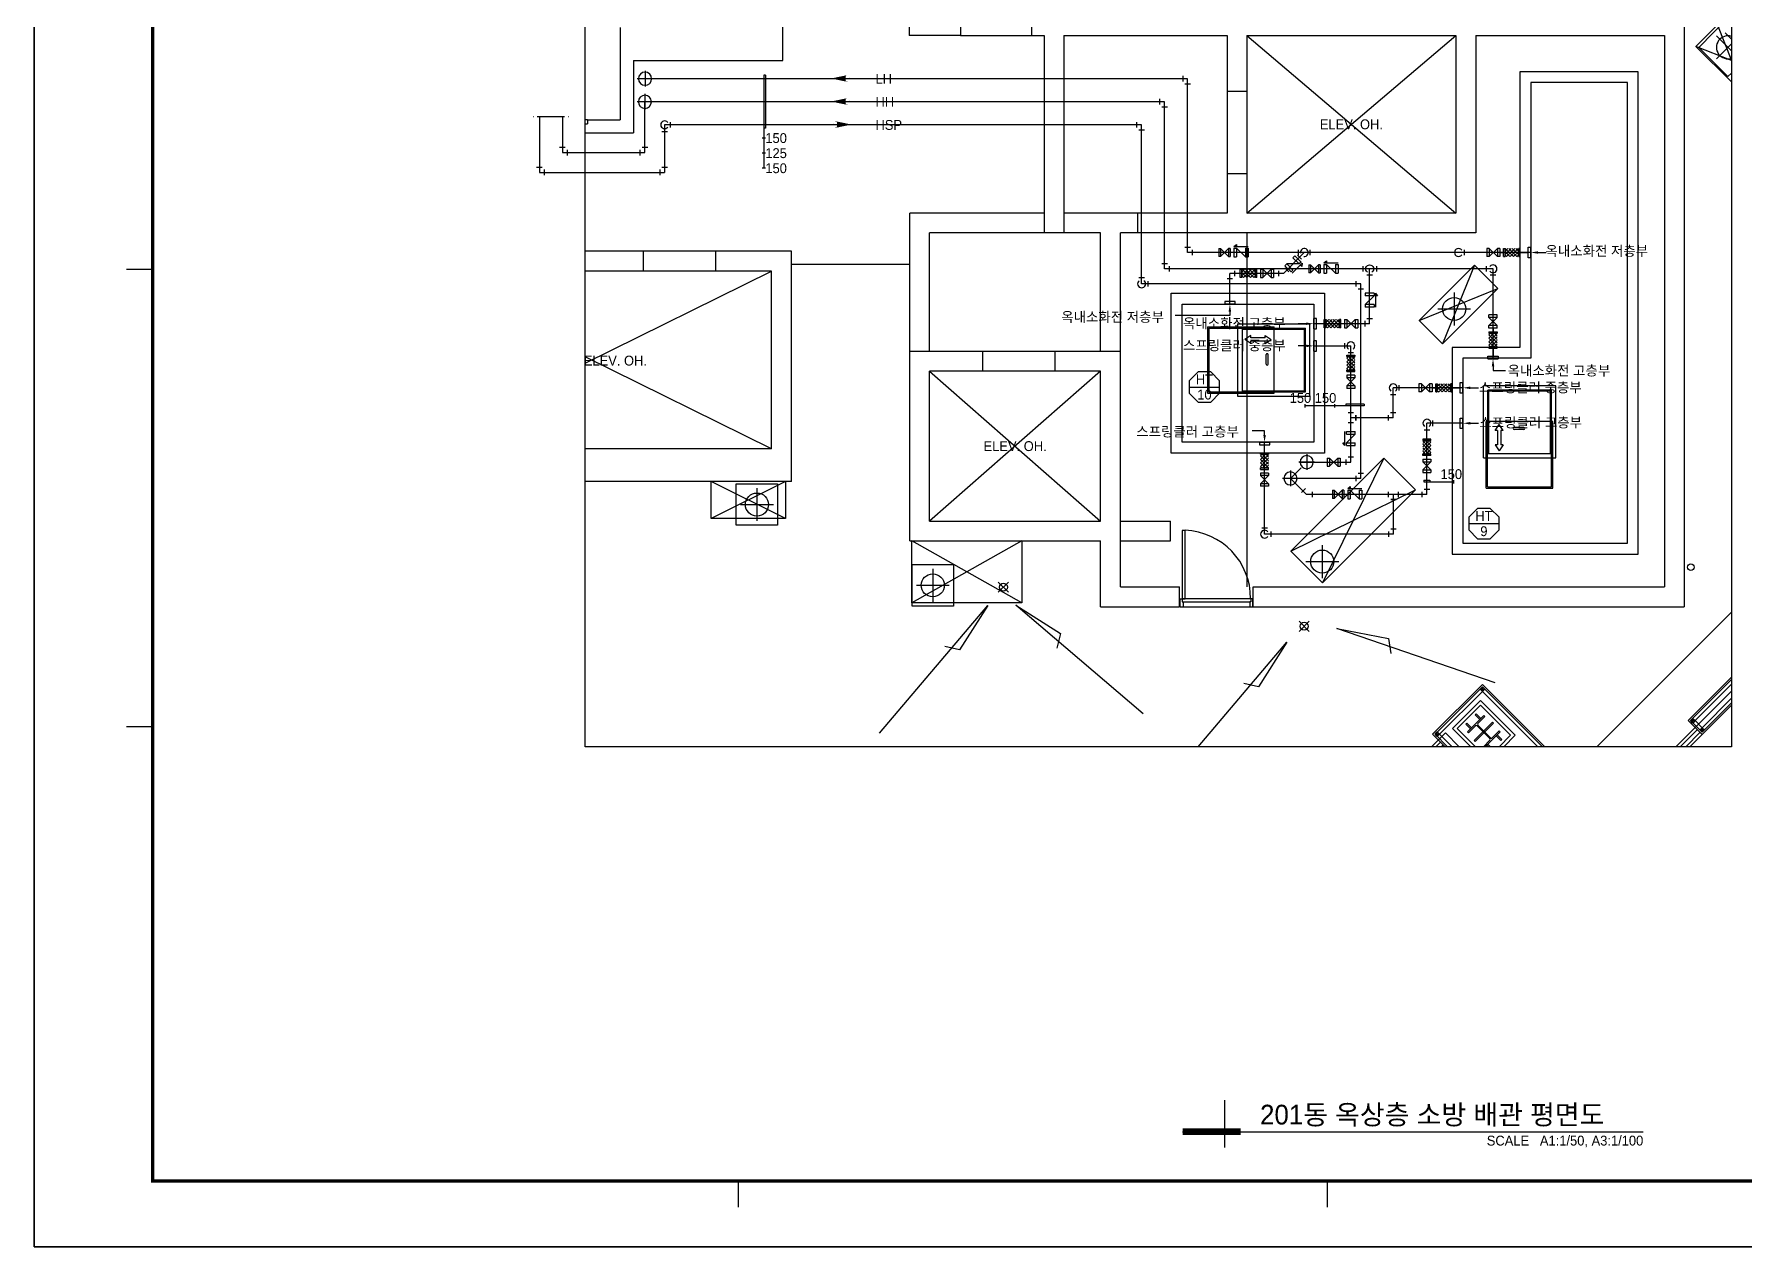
# Model space of a CAD drawing. Header units: millimetres. Extents: x 1050967 to 1092967, y 394713 to 424413.
# Drawn here: x 1050967 to 1076963, y 394713 to 413140 of the extents above; entities that cross this region are included whole.
import ezdxf
from ezdxf.enums import TextEntityAlignment as Align

# ---------------------------------------------------------------- set-up
doc = ezdxf.new("R2010")
doc.units = ezdxf.units.MM
doc.header["$LTSCALE"] = 100
doc.linetypes.add('CONTINOUS', pattern=[0])
doc.linetypes.add('DGN Style 4', pattern=[4.8, 2.4, -1.2, 0, -1.2])
for name, color, linetype in [('-소화(H-고)', 115, 'CONTINOUS'), ('-소화(H-저)', 4, 'Continuous'), ('-소화(SP-고)', 11, 'Continuous'), ('-소화(SP-저)', 30, 'Continuous'), ('L2', 2, 'Continuous'), ('L3', 3, 'Continuous'), ('l4', 4, 'Continuous'), ('L6', 6, 'Continuous'), ('L8', 11, 'Continuous'), ('LH(연결송수관)', 3, 'Continuous'), ('SHEET', 7, 'Continuous'), ('TEX', 3, 'Continuous'), ('물탱크', 252, 'Continuous')]:
    doc.layers.add(name, color=color, linetype=linetype)
doc.layers.add('L(c)', color=1, linetype='DGN Style 4', lineweight=5)
doc.layers.add('작업', color=105, linetype='Continuous', plot=False)
doc.styles.add('돋움', font='Dotum.ttf')
doc.styles.add('돋음', font='Dotum.ttf')

# ---------------------------------------------------------------- blocks, each defined once
blk = doc.blocks.new('XR-SHEET')
at = {"layer": 'SHEET', "color": 8}
blk.add_lwpolyline([(968805, -371140), (1010805, -371140), (1010805, -400840), (968805, -400840)], close=True, dxfattribs=at)
at = {"layer": 'SHEET', "const_width": 50}
blk.add_lwpolyline([(970605, -372140), (1009805, -372140), (1009805, -399840), (970605, -399840)], close=True, dxfattribs=at)
at = {"layer": 'SHEET', "color": 8}
for points in [[(970605, -385990), (970205, -385990)], [(970605, -392940), (970205, -392940)], [(979505, -399840), (979505, -400240)], [(988455, -399840), (988455, -400240)]]:
    blk.add_lwpolyline(points, dxfattribs=at)
blk = doc.blocks.new('A13')
for p, q in [((1.2, 0), (-1.2, 0)), ((0, 1.2), (0, -1.2))]:
    blk.add_line(p, q)
at = {"layer": 'L2'}
blk.add_circle((0, 0), 1, dxfattribs=at)
blk = doc.blocks.new('A$C75A12DF2')
for p, q in [((0, 67), (480, 67)), ((0, 67), (90, 0)), ((90, 0), (90, 67))]:
    blk.add_line(p, q)
at = {"layer": 'L6'}
for p, q in [((0, 422), (90, 422)), ((0, 122), (0, 422)), ((0, 122), (90, 122)), ((90, 122), (390, 422)), ((90, 122), (90, 422)), ((390, 422), (480, 422)), ((390, 122), (390, 422)), ((390, 122), (480, 122)), ((480, 122), (480, 422))]:
    blk.add_line(p, q, dxfattribs=at)
blk = doc.blocks.new('A$C3A5B1620')
at = {"layer": 'L6'}
for p, q in [((152, 132), (152, 0)), ((186, 132), (152, 132)), ((152, 0), (186, 0)), ((186, 132), (186, 0))]:
    blk.add_line(p, q, dxfattribs=at)
blk = doc.blocks.new('A$C09E42355')
at = {"layer": 'L2'}
for p, q in [((-75, -35), (-75, 35)), ((35, 85), (-35, 85)), ((35, -85), (-35, -85))]:
    blk.add_line(p, q, dxfattribs=at)
blk.add_arc((0, 0), 50, 215.6853, 144.3147, dxfattribs=at)
blk = doc.blocks.new('A$C60DE656E')
at = {"layer": 'L2'}
for p, q in [((-63, -35), (-63, 35)), ((35, -63), (-35, -63))]:
    blk.add_line(p, q, dxfattribs=at)
blk = doc.blocks.new('A$C7822437B')
h = blk.add_hatch(color=256)
edge = h.paths.add_edge_path()
edge.add_arc((32, -12), 93.8, 436.7595, 443.3351, ccw=False)
edge.add_line((54, 79), (237, 41))
edge.add_line((237, 41), (54, 3))
edge.add_arc((32, 95), 93.8, 276.6649, 283.2405, ccw=False)
edge.add_arc((-109, 44), 158, 344.1932, 358.8116)
edge.add_arc((-109, 38), 158, 361.1884, 375.8068)
at = {"const_width": 2.6}
for points in [[(1, 53), (1, 41), (1, 29)], [(25, 65), (25, 41), (25, 18)]]:
    blk.add_lwpolyline(points, dxfattribs=at)
at = {"const_width": 1.56}
for points in [[(20, 82), (32, 82, -0.057837), (54, 79), (237, 41), (54, 3, -0.057837), (32, 1), (20, 1)], [(43, 81, -0.063872), (49, 41, -0.063872), (43, 1)]]:
    blk.add_lwpolyline(points, format="xyb", dxfattribs=at)

msp = doc.modelspace()

# ---------------------------------------------------------------- linework, layer by layer
at = {"layer": '-소화(H-고)', "color": 20}
for p, q in [((1068146, 412114, 54985), (1060248, 412114, 54985)), ((1060248, 411341, 54985), (1060248, 412114, 54985)), ((1068146, 409575, 54985), (1068146, 412114, 54985)), ((1058994, 411886, 54985), (1058994, 411341, 54985)), ((1058994, 411341, 54985), (1060248, 411341, 54985)), ((1073137, 409575, 54985), (1068146, 409575, 54985)), ((1071262, 408741, 54985), (1071262, 409575, 54985)), ((1073137, 408206, 54985), (1073137, 409575, 54985)), ((1071262, 408741, 54985), (1070412, 408741, 54985))]:
    msp.add_line(p, q, dxfattribs=at)
at = {"layer": '-소화(H-고)', "color": 58}
msp.add_line((1073137, 408316, 54985), (1073137, 409560, 54985), dxfattribs=at)
at = {"layer": '-소화(H-저)', "color": 2}
for p, q in [((1068496, 412464, 54985), (1060250, 412464, 54985)), ((1068496, 409823, 54985), (1068496, 412464, 54985)), ((1073709, 409823, 54985), (1068496, 409823, 54985)), ((1069951, 409505, 54985), (1070269, 409823, 54985)), ((1069138, 409039, 54985), (1069138, 409505, 54985)), ((1069951, 409505, 54985), (1069138, 409505, 54985))]:
    msp.add_line(p, q, dxfattribs=at)
at = {"layer": '-소화(SP-고)', "color": 5}
for p, q in [((1058644, 411886, 54985), (1058644, 411041, 54985)), ((1067796, 411764, 54985), (1060548, 411764, 54985)), ((1060548, 411764, 54985), (1060548, 411041, 54985)), ((1067796, 409346, 54985), (1067796, 411764, 54985)), ((1058644, 411041, 54985), (1060548, 411041, 54985)), ((1071128, 409346, 54985), (1067796, 409346, 54985)), ((1071128, 406389, 54985), (1071128, 409346, 54985)), ((1072679, 407228, 54985), (1072132, 407228, 54985)), ((1072132, 406146, 54985), (1072132, 407228, 54985)), ((1069665, 405543, 54985), (1069665, 406939, 54985)), ((1071128, 406389, 54985), (1070059, 406389, 54985)), ((1070302, 406146, 54985), (1070059, 406389, 54985)), ((1072132, 406146, 54985), (1070302, 406146, 54985)), ((1071625, 405543, 54985), (1071625, 406146, 54985)), ((1071625, 405543, 54985), (1069665, 405543, 54985))]:
    msp.add_line(p, q, dxfattribs=at)
at = {"layer": '-소화(SP-저)', "color": 3}
for p, q in [((1070412, 408404, 54985), (1070976, 408404, 54985)), ((1070976, 406638, 54985), (1070976, 408404, 54985)), ((1072679, 407767, 54985), (1071620, 407767, 54985)), ((1071620, 407310, 54985), (1071620, 407767, 54985)), ((1071620, 407310, 54985), (1070976, 407310, 54985)), ((1070194, 406638, 54985), (1070976, 406638, 54985))]:
    msp.add_line(p, q, dxfattribs=at)
at = {"layer": '-소화(SP-저)', "color": 58}
msp.add_line((1070220, 406551, 54985), (1070059, 406389, 54985), dxfattribs=at)
for p, q in [((1062079, 412516, 54985), (1062054, 412516, 54985)), ((1062054, 412516, 54985), (1062054, 411105, 54985)), ((1062079, 412516, 54985), (1062079, 411712, 54985)), ((1062079, 411562, 54985), (1062029, 411562, 54985)), ((1062079, 411712, 54985), (1062054, 411712, 54985)), ((1062079, 411334, 54985), (1062029, 411334, 54985)), ((1062079, 411105, 54985), (1062029, 411105, 54985)), ((1073821, 409823, 54985), (1073944, 409823, 54985)), ((1069138, 408926, 54985), (1069138, 408865, 54985)), ((1069138, 408865, 54985), (1068305, 408865, 54985)), ((1070299, 408741, 54985), (1070176, 408741, 54985)), ((1070299, 408404, 54985), (1070176, 408404, 54985)), ((1073137, 408094, 54985), (1073137, 408032, 54985)), ((1073137, 408032, 54985), (1073324, 408032, 54985)), ((1068520, 407779, 54985), (1068982, 407779, 54985)), ((1072791, 407767, 54985), (1072914, 407767, 54985)), ((1070279, 407520, 54985), (1070279, 407470, 54985)), ((1071181, 407495, 54985), (1070279, 407495, 54985)), ((1070728, 407520, 54985), (1070728, 407470, 54985)), ((1070901, 407520, 54985), (1070901, 407495, 54985)), ((1071181, 407520, 54985), (1070901, 407520, 54985)), ((1071181, 407520, 54985), (1071181, 407495, 54985)), ((1069665, 407113, 54985), (1069477, 407113, 54985)), ((1069665, 407051, 54985), (1069665, 407113, 54985)), ((1072791, 407228, 54985), (1072914, 407228, 54985)), ((1072084, 406362, 54985), (1072084, 406337, 54985)), ((1072084, 406362, 54985), (1072176, 406362, 54985)), ((1072084, 406337, 54985), (1072537, 406337, 54985)), ((1072176, 406362, 54985), (1072176, 406337, 54985)), ((1072537, 406362, 54985), (1072537, 406312, 54985)), ((1072767, 405704, 54985), (1073229, 405704, 54985))]:
    msp.add_line(p, q)
at = {"color": 1, "const_width": 20, "elevation": 54985}
for points in [[(1058557, 411885), (1058547, 411885)], [(1058610, 411886), (1059028, 411886)], [(1059080, 411885), (1059090, 411885)]]:
    msp.add_lwpolyline(points, dxfattribs=at)
at = {"elevation": 54985}
for points in [[(1068655, 408010), (1068520, 407875), (1068520, 407684), (1068655, 407548), (1068847, 407548), (1068982, 407684), (1068982, 407875), (1068847, 408010)], [(1072902, 405935), (1072767, 405800), (1072767, 405608), (1072902, 405473), (1073093, 405473), (1073229, 405608), (1073229, 405800), (1073093, 405935)]]:
    msp.add_lwpolyline(points, close=True, dxfattribs=at)
for points in [[(1073821, 409805, 54985), (1073821, 409842, 54985), (1073709, 409823, 54985)], [(1069156, 408926, 54985), (1069119, 408926, 54985), (1069138, 409039, 54985)], [(1070299, 408722, 54985), (1070299, 408760, 54985), (1070411, 408741, 54985)], [(1070299, 408385, 54985), (1070299, 408423, 54985), (1070411, 408404, 54985)], [(1073118, 408094, 54985), (1073156, 408094, 54985), (1073137, 408206, 54985)], [(1072791, 407748, 54985), (1072791, 407786, 54985), (1072679, 407767, 54985)], [(1072791, 407209, 54985), (1072791, 407247, 54985), (1072679, 407228, 54985)], [(1069684, 407051, 54985), (1069646, 407051, 54985), (1069665, 406939, 54985)]]:
    msp.add_solid(points)
at = {"layer": 'L(c)'}
for p, q in [((1072132, 406956, 54985), (1072132, 406918, 54985)), ((1069665, 406749, 54985), (1069665, 406711, 54985))]:
    msp.add_line(p, q, dxfattribs=at)
at = {"layer": 'L2'}
for p, q in [((1060638, 411722, 54985), (1060638, 411806, 54985)), ((1060506, 411662, 54985), (1060590, 411662, 54985)), ((1069200, 409823, 54985), (1069144, 409823, 54985)), ((1070167, 409781, 54985), (1070227, 409722, 54985)), ((1070179, 409781, 54985), (1070179, 409865, 54985)), ((1070359, 409781, 54985), (1070359, 409865, 54985)), ((1072702, 409781, 54985), (1072702, 409865, 54985)), ((1073241, 409823, 54985), (1073298, 409823, 54985)), ((1069603, 409505, 54985), (1069546, 409505, 54985)), ((1069876, 409547, 54924), (1069876, 409463, 54924)), ((1070034, 409529, 54924), (1069974, 409588, 54924)), ((1070568, 409575, 54985), (1070511, 409575, 54985)), ((1073035, 409617, 54985), (1073035, 409533, 54985)), ((1073095, 409485, 54985), (1073179, 409485, 54985)), ((1067838, 409436, 54985), (1067754, 409436, 54985)), ((1067898, 409304, 54985), (1067898, 409388, 54985)), ((1070880, 408741, 54985), (1070823, 408741, 54985)), ((1073137, 408674, 54985), (1073137, 408617, 54985)), ((1070886, 408362, 54985), (1070886, 408446, 54985)), ((1070934, 408302, 54985), (1071018, 408302, 54985)), ((1070976, 407957, 54985), (1070976, 408014, 54985)), ((1071578, 407665, 54985), (1071662, 407665, 54985)), ((1071710, 407725, 54985), (1071710, 407809, 54985)), ((1072211, 407767, 54985), (1072268, 407767, 54985)), ((1072090, 407126, 54985), (1072174, 407126, 54985)), ((1072222, 407186, 54985), (1072222, 407270, 54985)), ((1072132, 406682, 54985), (1072132, 406739, 54985)), ((1069665, 406471, 54985), (1069665, 406528, 54985)), ((1070227, 406177, 54924), (1070286, 406237, 54924)), ((1070388, 406188, 54924), (1070388, 406104, 54924)), ((1070928, 406146, 54985), (1070871, 406146, 54985)), ((1069707, 405633, 54985), (1069623, 405633, 54985)), ((1069767, 405501, 54985), (1069767, 405585, 54985)), ((1069054, 396942, 54985), (1069054, 396222, 54985)), ((1068419, 396462, 54985), (1075419, 396462, 54985))]:
    msp.add_line(p, q, dxfattribs=at)
at = {"layer": 'L2', "const_width": 100, "elevation": 54985}
msp.add_lwpolyline([(1069304, 396462), (1068419, 396462)], dxfattribs=at)
at = {"layer": 'L2'}
for centre, start, end in [((1060548, 411764, 54985), 35.6853, 324.3147), ((1070269, 409823, 54985), 260.6853, 189.3147), ((1072612, 409823, 54985), 35.6853, 324.3147), ((1073137, 409575, 54985), 215.6853, 144.3147), ((1067796, 409346, 54985), 125.6853, 54.3147), ((1070976, 408404, 54985), 305.6853, 234.3147), ((1071620, 407767, 54985), 305.6853, 234.3147), ((1072132, 407228, 54985), 305.6853, 234.3147), ((1069665, 405543, 54985), 35.6853, 324.3147)]:
    msp.add_arc(centre, 60, start, end, dxfattribs=at)
at = {"layer": 'l4'}
for p, q in [((1076044, 419171, 109971), (1076044, 404441, 109971)), ((1062344, 412741, 109971), (1062344, 414221, 109971)), ((1064264, 414221, 109971), (1064264, 413121, 109971)), ((1076761, 413494, 54985), (1076221, 412955, 54985)), ((1076262, 412941, 54985), (1076707, 413387, 54985)), ((1059874, 413241, 109971), (1059874, 411841, 109971)), ((1065044, 413121, 109971), (1064264, 413121, 109971)), ((1065044, 413261, 109971), (1065044, 413121, 109971)), ((1065044, 413121, 109971), (1066124, 413121, 109971)), ((1066124, 413261, 109971), (1066124, 413121, 109971)), ((1066124, 413121, 109971), (1066314, 413121, 109971)), ((1066314, 413121, 109971), (1066314, 410421, 109971)), ((1066614, 413121, 109971), (1069094, 413121, 109971)), ((1066614, 413121, 109971), (1066614, 410421, 109971)), ((1069094, 413121, 109971), (1069094, 410421, 109971)), ((1069394, 410421, 54985), (1072574, 413121, 54985)), ((1069394, 413121, 54985), (1072574, 410421, 54985)), ((1069394, 413121, 109971), (1072574, 413121, 109971)), ((1069394, 413121, 109971), (1069394, 410421, 109971)), ((1072574, 413121, 109971), (1072574, 410421, 109971)), ((1072874, 413121, 109971), (1075744, 413121, 109971)), ((1072874, 413121, 109971), (1072874, 410121, 109971)), ((1075744, 413121, 109971), (1075744, 404741, 109971)), ((1076531, 413118, 54985), (1076761, 412888, 54985)), ((1076547, 413280, 54985), (1076761, 412743, 54985)), ((1076761, 413066, 54985), (1076667, 413160, 54985)), ((1076761, 412739, 54985), (1076221, 412955, 54985)), ((1076221, 412955, 54985), (1076761, 412415, 54985)), ((1076707, 412496, 54985), (1076262, 412941, 54985)), ((1076531, 412764, 54985), (1076761, 412995, 54985)), ((1060074, 412741, 109971), (1062344, 412741, 109971)), ((1060074, 412741, 109971), (1060074, 411641, 109971)), ((1076761, 412549, 54985), (1076707, 412496, 54985)), ((1069394, 412271, 109971), (1069094, 412271, 109971)), ((1059374, 411841, 109971), (1059340, 411841, 109971)), ((1059340, 411781, 109971), (1059374, 411781, 109971)), ((1059374, 411841, 109971), (1059874, 411841, 109971)), ((1059374, 411841, 109971), (1059374, 411781, 109971)), ((1059340, 411641, 109971), (1060074, 411641, 109971)), ((1069394, 411021, 109971), (1069094, 411021, 109971)), ((1064274, 405441, 109971), (1064274, 410421, 109971)), ((1066314, 410421, 109971), (1064274, 410421, 109971)), ((1066314, 410421, 109971), (1066314, 410121, 109971)), ((1069094, 410421, 109971), (1066614, 410421, 109971)), ((1066614, 410421, 109971), (1066614, 410121, 109971)), ((1067734, 410421, 109971), (1067734, 410121, 109971)), ((1072574, 410421, 109971), (1069394, 410421, 109971)), ((1067174, 410121, 109971), (1064574, 410121, 109971)), ((1064574, 408321, 109971), (1064574, 410121, 109971)), ((1067174, 408321, 109971), (1067174, 410121, 109971)), ((1072874, 410121, 109971), (1067474, 410121, 109971)), ((1067474, 404741, 109971), (1067474, 410121, 109971)), ((1069394, 410121, 54985), (1069394, 404741, 54985)), ((1062474, 409841, 109971), (1059340, 409841, 109971)), ((1060224, 409541, 109971), (1060224, 409841, 109971)), ((1061324, 409541, 109971), (1061324, 409841, 109971)), ((1062474, 406341, 109971), (1062474, 409841, 109971)), ((1059340, 408142, 54985), (1062174, 409541, 54985)), ((1062174, 409541, 109971), (1059340, 409541, 109971)), ((1062174, 406841, 109971), (1062174, 409541, 109971)), ((1064274, 409641, 54985), (1062474, 409641, 54985)), ((1072014, 408790, 54985), (1072856, 409631, 54985)), ((1072856, 409631, 54985), (1072368, 408436, 54985)), ((1072856, 409631, 54985), (1073209, 409278, 54985)), ((1072014, 408790, 54985), (1073209, 409278, 54985)), ((1073209, 409278, 54985), (1072368, 408436, 54985)), ((1072546, 409215, 54985), (1072546, 408715, 54985)), ((1072296, 408965, 54985), (1072796, 408965, 54985)), ((1072368, 408436, 54985), (1072014, 408790, 54985)), ((1062174, 406841, 54985), (1059340, 408240, 54985)), ((1064574, 408321, 109971), (1064274, 408321, 109971)), ((1067174, 408321, 109971), (1064574, 408321, 109971)), ((1065384, 408021, 109971), (1065384, 408321, 109971)), ((1066484, 408021, 109971), (1066484, 408321, 109971)), ((1067474, 408321, 109971), (1067174, 408321, 109971)), ((1064574, 408021, 54985), (1067174, 405741, 54985)), ((1067174, 408021, 54985), (1064574, 405741, 54985)), ((1067174, 408021, 109971), (1064574, 408021, 109971)), ((1064574, 405741, 109971), (1064574, 408021, 109971)), ((1067174, 405741, 109971), (1067174, 408021, 109971)), ((1062174, 406841, 109971), (1059340, 406841, 109971)), ((1070062, 405282, 54985), (1071477, 406697, 54985)), ((1071477, 406697, 54985), (1070543, 404802, 54985)), ((1071477, 406697, 54985), (1071958, 406216, 54985)), ((1062474, 406341, 109971), (1059340, 406341, 109971)), ((1062384, 405781, 54985), (1061254, 406341, 54985)), ((1062384, 406341, 54985), (1061254, 405781, 54985)), ((1061254, 405781, 54985), (1061254, 406341, 54985)), ((1062384, 406341, 54985), (1062384, 405781, 54985)), ((1061635, 406308, 54985), (1062265, 406308, 54985)), ((1061635, 405678, 54985), (1061635, 406308, 54985)), ((1061950, 406243, 54985), (1061950, 405743, 54985)), ((1062265, 406308, 54985), (1062265, 405678, 54985)), ((1070062, 405282, 54985), (1071958, 406216, 54985)), ((1071958, 406216, 54985), (1070543, 404802, 54985)), ((1061700, 405993, 54985), (1062200, 405993, 54985)), ((1062384, 405781, 54985), (1061254, 405781, 54985)), ((1062265, 405678, 54985), (1061635, 405678, 54985)), ((1064574, 405741, 109971), (1067174, 405741, 109971)), ((1067474, 405741, 109971), (1068234, 405741, 109971)), ((1068234, 405441, 109971), (1068234, 405741, 109971)), ((1068459, 405601, 54985), (1068414, 405601, 54985)), ((1068414, 405601, 54985), (1068414, 404561, 54985)), ((1068459, 404561, 54985), (1068459, 405601, 54985)), ((1064274, 405441, 109971), (1067174, 405441, 109971)), ((1065974, 405441, 54985), (1064304, 404501, 54985)), ((1065974, 404501, 54985), (1064304, 405441, 54985)), ((1064304, 404501, 54985), (1064304, 405441, 54985)), ((1065974, 405441, 54985), (1065974, 404501, 54985)), ((1067174, 404441, 109971), (1067174, 405441, 109971)), ((1067474, 405441, 109971), (1068234, 405441, 109971)), ((1070543, 404802, 54985), (1070062, 405282, 54985)), ((1070541, 405376, 54985), (1070541, 404876, 54985)), ((1064308, 405081, 54985), (1064938, 405081, 54985)), ((1064308, 404451, 54985), (1064308, 405081, 54985)), ((1064938, 405081, 54985), (1064938, 404451, 54985)), ((1070291, 405126, 54985), (1070791, 405126, 54985)), ((1064373, 404766, 54985), (1064873, 404766, 54985)), ((1064623, 405016, 54985), (1064623, 404516, 54985)), ((1065618, 404660, 54985), (1065774, 404815, 54985)), ((1065774, 404660, 54985), (1065618, 404815, 54985)), ((1065974, 404501, 54985), (1064304, 404501, 54985)), ((1067474, 404741, 109971), (1068374, 404741, 109971)), ((1068374, 404441, 109971), (1068374, 404741, 109971)), ((1068384, 404561, 54985), (1068414, 404561, 54985)), ((1068384, 404441, 54985), (1068384, 404561, 54985)), ((1069454, 404561, 54985), (1068414, 404561, 54985)), ((1068414, 404561, 54985), (1068414, 404516, 54985)), ((1068414, 404561, 54985), (1068459, 404561, 54985)), ((1068414, 404516, 54985), (1068429, 404516, 54985)), ((1068429, 404516, 54985), (1069439, 404516, 54985)), ((1068429, 404516, 54985), (1068429, 404441, 54985)), ((1069454, 404516, 54985), (1069439, 404516, 54985)), ((1069439, 404516, 54985), (1069439, 404441, 54985)), ((1069454, 404561, 54985), (1069454, 404516, 54985)), ((1069484, 404561, 54985), (1069454, 404561, 54985)), ((1069484, 404441, 54985), (1069484, 404561, 54985)), ((1069494, 404741, 109971), (1075744, 404741, 109971)), ((1069494, 404441, 109971), (1069494, 404741, 109971)), ((1063811, 402521, 54985), (1065458, 404461, 54985)), ((1064938, 404451, 54985), (1064308, 404451, 54985)), ((1065458, 404461, 54985), (1065029, 403784, 54985)), ((1067820, 402811, 54985), (1065886, 404466, 54985)), ((1065886, 404466, 54985), (1066562, 404034, 54985)), ((1067174, 404441, 109971), (1068374, 404441, 109971)), ((1068384, 404441, 54985), (1068429, 404441, 54985)), ((1068429, 404441, 54985), (1069439, 404441, 54985)), ((1069439, 404441, 54985), (1069484, 404441, 54985)), ((1069494, 404441, 109971), (1076044, 404441, 109971)), ((1076761, 404358, 54985), (1074715, 402313, 54985)), ((1066562, 404034, 54985), (1066510, 403809, 54985)), ((1070190, 404065, 54985), (1070345, 404220, 54985)), ((1070345, 404065, 54985), (1070190, 404220, 54985)), ((1073170, 403283, 54985), (1070763, 404110, 54985)), ((1070763, 404110, 54985), (1071550, 403957, 54985)), ((1065029, 403784, 54985), (1064804, 403834, 54985)), ((1068656, 402313, 54985), (1070005, 403901, 54985)), ((1070005, 403901, 54985), (1069575, 403223, 54985)), ((1071550, 403957, 54985), (1071585, 403729, 54985)), ((1069575, 403223, 54985), (1069350, 403274, 54985)), ((1072976, 403260, 54985), (1072219, 402503, 54985)), ((1072219, 402503, 54985), (1072976, 403260, 54985)), ((1072255, 402503, 54985), (1072976, 403225, 54985)), ((1072940, 403189, 54985), (1072976, 403225, 54985)), ((1073923, 402313, 54985), (1072976, 403260, 54985)), ((1072976, 403260, 54985), (1073923, 402313, 54985)), ((1072976, 403154, 54985), (1072976, 403225, 54985)), ((1072976, 403225, 54985), (1073011, 403189, 54985)), ((1072976, 403225, 54985), (1073888, 402313, 54985)), ((1076101, 402709, 54985), (1076761, 403368, 54985)), ((1076137, 402709, 54985), (1076761, 403333, 54985)), ((1076207, 402709, 54985), (1076761, 403262, 54985)), ((1072325, 402503, 54985), (1072976, 403154, 54985)), ((1072520, 402592, 54985), (1072944, 403016, 54985)), ((1072944, 403016, 54985), (1072520, 402592, 54985)), ((1072944, 402945, 54985), (1072590, 402592, 54985)), ((1072940, 403189, 54985), (1073011, 403189, 54985)), ((1072976, 403154, 54985), (1072940, 403189, 54985)), ((1072944, 403016, 54985), (1073474, 402486, 54985)), ((1073474, 402486, 54985), (1072944, 403016, 54985)), ((1073404, 402486, 54985), (1072944, 402945, 54985)), ((1073011, 403189, 54985), (1072976, 403154, 54985)), ((1072976, 403154, 54985), (1073817, 402313, 54985)), ((1075917, 402313, 54985), (1076761, 403156, 54985)), ((1076761, 402944, 54985), (1076130, 402313, 54985)), ((1076130, 402313, 54985), (1076761, 402944, 54985)), ((1076761, 403050, 54985), (1076313, 402602, 54985)), ((1076761, 402979, 54985), (1076313, 402532, 54985)), ((1076761, 402944, 54985), (1076313, 402496, 54985)), ((1072749, 402539, 54985), (1072997, 402786, 54985)), ((1072865, 402796, 54985), (1072881, 402812, 54985)), ((1072936, 402726, 54985), (1072865, 402796, 54985)), ((1072881, 402812, 54985), (1072952, 402741, 54985)), ((1073010, 402773, 54985), (1072905, 402668, 54985)), ((1072952, 402741, 54985), (1072936, 402726, 54985)), ((1072993, 402551, 54985), (1073131, 402688, 54985)), ((1072997, 402786, 54985), (1073010, 402773, 54985)), ((1073131, 402688, 54985), (1073146, 402672, 54985)), ((1076313, 402496, 54985), (1076101, 402709, 54985)), ((1076137, 402709, 54985), (1076172, 402744, 54985)), ((1076137, 402709, 54985), (1076207, 402709, 54985)), ((1076172, 402673, 54985), (1076137, 402709, 54985)), ((1076313, 402532, 54985), (1076137, 402709, 54985)), ((1076172, 402673, 54985), (1076172, 402744, 54985)), ((1076172, 402744, 54985), (1076207, 402709, 54985)), ((1076207, 402709, 54985), (1076172, 402673, 54985)), ((1076313, 402602, 54985), (1076207, 402709, 54985)), ((1072203, 402313, 54985), (1072413, 402522, 54985)), ((1072219, 402503, 54985), (1072410, 402313, 54985)), ((1072410, 402313, 54985), (1072219, 402503, 54985)), ((1072255, 402503, 54985), (1072290, 402539, 54985)), ((1072255, 402503, 54985), (1072325, 402503, 54985)), ((1072290, 402468, 54985), (1072255, 402503, 54985)), ((1072445, 402313, 54985), (1072255, 402503, 54985)), ((1072290, 402468, 54985), (1072290, 402539, 54985)), ((1072290, 402539, 54985), (1072325, 402503, 54985)), ((1072325, 402503, 54985), (1072290, 402468, 54985)), ((1072516, 402313, 54985), (1072325, 402503, 54985)), ((1072413, 402522, 54985), (1072622, 402313, 54985)), ((1072799, 402313, 54985), (1072520, 402592, 54985)), ((1072520, 402592, 54985), (1072799, 402313, 54985)), ((1072590, 402592, 54985), (1072870, 402313, 54985)), ((1072724, 402655, 54985), (1072740, 402670, 54985)), ((1072795, 402584, 54985), (1072724, 402655, 54985)), ((1072740, 402670, 54985), (1072810, 402600, 54985)), ((1072763, 402525, 54985), (1072749, 402539, 54985)), ((1072868, 402631, 54985), (1072763, 402525, 54985)), ((1072810, 402600, 54985), (1072795, 402584, 54985)), ((1072848, 402405, 54985), (1072985, 402542, 54985)), ((1073001, 402527, 54985), (1072863, 402390, 54985)), ((1073089, 402438, 54985), (1072897, 402631, 54985)), ((1072905, 402639, 54985), (1073097, 402447, 54985)), ((1072985, 402542, 54985), (1073001, 402527, 54985)), ((1073009, 402535, 54985), (1072993, 402551, 54985)), ((1073146, 402672, 54985), (1073009, 402535, 54985)), ((1073244, 402539, 54985), (1073018, 402313, 54985)), ((1073126, 402447, 54985), (1073231, 402552, 54985)), ((1073184, 402478, 54985), (1073199, 402494, 54985)), ((1073254, 402407, 54985), (1073184, 402478, 54985)), ((1073199, 402494, 54985), (1073270, 402423, 54985)), ((1073230, 402313, 54985), (1073404, 402486, 54985)), ((1073231, 402552, 54985), (1073244, 402539, 54985)), ((1073270, 402423, 54985), (1073254, 402407, 54985)), ((1073474, 402486, 54985), (1073301, 402313, 54985)), ((1073301, 402313, 54985), (1073474, 402486, 54985)), ((1075981, 402313, 54985), (1076239, 402571, 54985)), ((1076281, 402528, 54985), (1076066, 402313, 54985)), ((1076172, 402638, 54985), (1076313, 402496, 54985)), ((1076278, 402567, 54985), (1076313, 402602, 54985)), ((1076278, 402567, 54985), (1076349, 402567, 54985)), ((1076313, 402532, 54985), (1076278, 402567, 54985)), ((1076313, 402532, 54985), (1076313, 402602, 54985)), ((1076313, 402602, 54985), (1076349, 402567, 54985)), ((1076349, 402567, 54985), (1076313, 402532, 54985)), ((1072266, 402313, 54985), (1072338, 402384, 54985)), ((1072381, 402342, 54985), (1072351, 402313, 54985)), ((1072863, 402390, 54985), (1072848, 402405, 54985)), ((1072991, 402313, 54985), (1073089, 402410, 54985)), ((1073042, 402337, 54985), (1073058, 402352, 54985)), ((1073066, 402313, 54985), (1073042, 402337, 54985)), ((1073058, 402352, 54985), (1073097, 402313, 54985))]:
    msp.add_line(p, q, dxfattribs=at)
at = {"layer": 'l4', "elevation": 109971}
msp.add_lwpolyline([(1059340, 419784), (1076761, 419784), (1076761, 402313), (1059340, 402313)], close=True, dxfattribs=at)
at = {"layer": 'l4'}
for centre, radius in [((1072546, 408965, 54985), 175), ((1061950, 405993, 54985), 175), ((1070541, 405126, 54985), 175), ((1076144, 405041, 54985), 50), ((1064623, 404766, 54985), 175), ((1065696, 404737, 54985), 60), ((1070267, 404143, 54985), 60)]:
    msp.add_circle(centre, radius, dxfattribs=at)
for centre, radius, start, end in [((1076707, 412941, 54985), 175, 72.2757, 287.7243), ((1068419, 404568, 54985), 1034, 359.6418, 87.8247), ((1072882, 402617, 54985), 20, 45.0002, 135.0002), ((1072919, 402653, 54985), 20, 135.0002, 225.0002), ((1073075, 402424, 54985), 20, 315.0002, 45.0002), ((1073112, 402461, 54985), 20, 225.0002, 315.0002)]:
    msp.add_arc(centre, radius, start, end, dxfattribs=at)
at = {"layer": 'L6'}
for p, q in [((1068969, 409886, 54985), (1068994, 409886, 54985)), ((1068969, 409886, 54985), (1068969, 409761, 54985)), ((1068994, 409761, 54985), (1068969, 409761, 54985)), ((1069119, 409886, 54985), (1068994, 409761, 54985)), ((1069119, 409761, 54985), (1068994, 409886, 54985)), ((1068994, 409886, 54985), (1068994, 409761, 54985)), ((1069144, 409886, 54985), (1069119, 409886, 54985)), ((1069119, 409886, 54985), (1069119, 409761, 54985)), ((1069119, 409761, 54985), (1069144, 409761, 54985)), ((1069144, 409886, 54985), (1069144, 409761, 54985)), ((1073041, 409886, 54985), (1073041, 409761, 54985)), ((1073078, 409886, 54985), (1073041, 409886, 54985)), ((1073078, 409761, 54985), (1073041, 409761, 54985)), ((1073078, 409886, 54985), (1073203, 409761, 54985)), ((1073203, 409886, 54985), (1073078, 409761, 54985)), ((1073078, 409886, 54985), (1073078, 409761, 54985)), ((1073203, 409886, 54985), (1073203, 409761, 54985)), ((1073241, 409886, 54985), (1073203, 409886, 54985)), ((1073241, 409761, 54985), (1073203, 409761, 54985)), ((1073241, 409886, 54985), (1073241, 409761, 54985)), ((1073298, 409886, 54985), (1073319, 409886, 54985)), ((1073298, 409761, 54985), (1073298, 409886, 54985)), ((1073298, 409761, 54985), (1073319, 409761, 54985)), ((1073319, 409761, 54985), (1073319, 409886, 54985)), ((1073548, 409886, 54985), (1073527, 409886, 54985)), ((1073527, 409761, 54985), (1073527, 409886, 54985)), ((1073527, 409761, 54985), (1073548, 409761, 54985)), ((1073548, 409761, 54985), (1073548, 409886, 54985)), ((1069296, 409568, 54985), (1069317, 409568, 54985)), ((1069296, 409443, 54985), (1069296, 409568, 54985)), ((1069317, 409443, 54985), (1069296, 409443, 54985)), ((1069317, 409443, 54985), (1069317, 409568, 54985)), ((1069546, 409568, 54985), (1069525, 409568, 54985)), ((1069525, 409443, 54985), (1069525, 409568, 54985)), ((1069546, 409443, 54985), (1069525, 409443, 54985)), ((1069546, 409443, 54985), (1069546, 409568, 54985)), ((1069603, 409568, 54985), (1069603, 409443, 54985)), ((1069603, 409568, 54985), (1069640, 409568, 54985)), ((1069603, 409443, 54985), (1069640, 409443, 54985)), ((1069765, 409568, 54985), (1069640, 409443, 54985)), ((1069640, 409568, 54985), (1069765, 409443, 54985)), ((1069640, 409568, 54985), (1069640, 409443, 54985)), ((1069765, 409568, 54985), (1069765, 409443, 54985)), ((1069765, 409568, 54985), (1069803, 409568, 54985)), ((1069765, 409443, 54985), (1069803, 409443, 54985)), ((1069803, 409568, 54985), (1069803, 409443, 54985)), ((1070336, 409637, 54985), (1070361, 409637, 54985)), ((1070336, 409637, 54985), (1070336, 409512, 54985)), ((1070361, 409512, 54985), (1070336, 409512, 54985)), ((1070486, 409637, 54985), (1070361, 409512, 54985)), ((1070486, 409512, 54985), (1070361, 409637, 54985)), ((1070361, 409637, 54985), (1070361, 409512, 54985)), ((1070511, 409637, 54985), (1070486, 409637, 54985)), ((1070486, 409637, 54985), (1070486, 409512, 54985)), ((1070486, 409512, 54985), (1070511, 409512, 54985)), ((1070511, 409637, 54985), (1070511, 409512, 54985)), ((1070573, 408803, 54985), (1070594, 408803, 54985)), ((1070573, 408678, 54985), (1070573, 408803, 54985)), ((1070594, 408678, 54985), (1070573, 408678, 54985)), ((1070594, 408678, 54985), (1070594, 408803, 54985)), ((1070823, 408803, 54985), (1070802, 408803, 54985)), ((1070802, 408678, 54985), (1070802, 408803, 54985)), ((1070823, 408678, 54985), (1070802, 408678, 54985)), ((1070823, 408678, 54985), (1070823, 408803, 54985)), ((1070880, 408803, 54985), (1070880, 408678, 54985)), ((1070880, 408803, 54985), (1070917, 408803, 54985)), ((1070880, 408678, 54985), (1070917, 408678, 54985)), ((1071042, 408803, 54985), (1070917, 408678, 54985)), ((1070917, 408803, 54985), (1071042, 408678, 54985)), ((1070917, 408803, 54985), (1070917, 408678, 54985)), ((1071042, 408803, 54985), (1071042, 408678, 54985)), ((1071042, 408803, 54985), (1071080, 408803, 54985)), ((1071042, 408678, 54985), (1071080, 408678, 54985)), ((1071080, 408803, 54985), (1071080, 408678, 54985)), ((1073199, 408874, 54985), (1073074, 408874, 54985)), ((1073074, 408837, 54985), (1073074, 408874, 54985)), ((1073199, 408837, 54985), (1073074, 408712, 54985)), ((1073199, 408712, 54985), (1073074, 408837, 54985)), ((1073199, 408837, 54985), (1073074, 408837, 54985)), ((1073199, 408712, 54985), (1073074, 408712, 54985)), ((1073074, 408674, 54985), (1073074, 408712, 54985)), ((1073199, 408674, 54985), (1073074, 408674, 54985)), ((1073199, 408837, 54985), (1073199, 408874, 54985)), ((1073199, 408674, 54985), (1073199, 408712, 54985)), ((1073074, 408617, 54985), (1073074, 408596, 54985)), ((1073074, 408617, 54985), (1073199, 408617, 54985)), ((1073074, 408596, 54985), (1073199, 408596, 54985)), ((1073199, 408617, 54985), (1073199, 408596, 54985)), ((1070914, 408243, 54985), (1070914, 408264, 54985)), ((1070914, 408264, 54985), (1071039, 408264, 54985)), ((1070914, 408243, 54985), (1071039, 408243, 54985)), ((1071039, 408264, 54985), (1071039, 408243, 54985)), ((1073074, 408388, 54985), (1073074, 408367, 54985)), ((1073074, 408388, 54985), (1073199, 408388, 54985)), ((1073074, 408367, 54985), (1073199, 408367, 54985)), ((1073199, 408367, 54985), (1073199, 408388, 54985)), ((1070914, 408014, 54985), (1070914, 408035, 54985)), ((1070914, 408035, 54985), (1071039, 408035, 54985)), ((1070914, 408014, 54985), (1071039, 408014, 54985)), ((1071039, 407957, 54985), (1070914, 407957, 54985)), ((1070914, 407957, 54985), (1070914, 407920, 54985)), ((1071039, 407795, 54985), (1070914, 407920, 54985)), ((1071039, 407920, 54985), (1070914, 407795, 54985)), ((1071039, 407920, 54985), (1070914, 407920, 54985)), ((1071039, 408014, 54985), (1071039, 408035, 54985)), ((1071039, 407957, 54985), (1071039, 407920, 54985)), ((1071039, 407795, 54985), (1070914, 407795, 54985)), ((1070914, 407795, 54985), (1070914, 407757, 54985)), ((1071039, 407757, 54985), (1070914, 407757, 54985)), ((1071039, 407795, 54985), (1071039, 407757, 54985)), ((1072011, 407829, 54985), (1072011, 407704, 54985)), ((1072048, 407829, 54985), (1072011, 407829, 54985)), ((1072048, 407704, 54985), (1072011, 407704, 54985)), ((1072048, 407829, 54985), (1072173, 407704, 54985)), ((1072173, 407829, 54985), (1072048, 407704, 54985)), ((1072048, 407829, 54985), (1072048, 407704, 54985)), ((1072173, 407829, 54985), (1072173, 407704, 54985)), ((1072211, 407829, 54985), (1072173, 407829, 54985)), ((1072211, 407704, 54985), (1072173, 407704, 54985)), ((1072211, 407829, 54985), (1072211, 407704, 54985)), ((1072268, 407829, 54985), (1072289, 407829, 54985)), ((1072268, 407704, 54985), (1072268, 407829, 54985)), ((1072268, 407704, 54985), (1072289, 407704, 54985)), ((1072289, 407704, 54985), (1072289, 407829, 54985)), ((1072518, 407829, 54985), (1072497, 407829, 54985)), ((1072497, 407704, 54985), (1072497, 407829, 54985)), ((1072497, 407704, 54985), (1072518, 407704, 54985)), ((1072518, 407704, 54985), (1072518, 407829, 54985)), ((1072069, 406989, 54985), (1072069, 406968, 54985)), ((1072194, 406989, 54985), (1072069, 406989, 54985)), ((1072194, 406968, 54985), (1072069, 406968, 54985)), ((1072194, 406968, 54985), (1072194, 406989, 54985)), ((1069602, 406757, 54985), (1069602, 406778, 54985)), ((1069602, 406778, 54985), (1069727, 406778, 54985)), ((1069602, 406757, 54985), (1069727, 406757, 54985)), ((1069727, 406778, 54985), (1069727, 406757, 54985)), ((1070615, 406700, 54985), (1070615, 406575, 54985)), ((1070615, 406700, 54985), (1070653, 406700, 54985)), ((1070778, 406700, 54985), (1070653, 406575, 54985)), ((1070653, 406700, 54985), (1070778, 406575, 54985)), ((1070653, 406700, 54985), (1070653, 406575, 54985)), ((1070778, 406700, 54985), (1070778, 406575, 54985)), ((1070778, 406700, 54985), (1070815, 406700, 54985)), ((1070815, 406700, 54985), (1070815, 406575, 54985)), ((1072069, 406739, 54985), (1072069, 406760, 54985)), ((1072194, 406760, 54985), (1072069, 406760, 54985)), ((1072194, 406739, 54985), (1072069, 406739, 54985)), ((1072069, 406682, 54985), (1072194, 406682, 54985)), ((1072069, 406682, 54985), (1072069, 406644, 54985)), ((1072069, 406519, 54985), (1072194, 406644, 54985)), ((1072069, 406644, 54985), (1072194, 406519, 54985)), ((1072069, 406644, 54985), (1072194, 406644, 54985)), ((1072194, 406739, 54985), (1072194, 406760, 54985)), ((1072194, 406682, 54985), (1072194, 406644, 54985)), ((1069602, 406528, 54985), (1069602, 406549, 54985)), ((1069602, 406549, 54985), (1069727, 406549, 54985)), ((1069602, 406528, 54985), (1069727, 406528, 54985)), ((1069727, 406471, 54985), (1069602, 406471, 54985)), ((1069602, 406471, 54985), (1069602, 406434, 54985)), ((1069727, 406309, 54985), (1069602, 406434, 54985)), ((1069727, 406434, 54985), (1069602, 406309, 54985)), ((1069727, 406434, 54985), (1069602, 406434, 54985)), ((1069727, 406528, 54985), (1069727, 406549, 54985)), ((1069727, 406471, 54985), (1069727, 406434, 54985)), ((1070615, 406575, 54985), (1070653, 406575, 54985)), ((1070778, 406575, 54985), (1070815, 406575, 54985)), ((1072069, 406519, 54985), (1072194, 406519, 54985)), ((1072069, 406519, 54985), (1072069, 406482, 54985)), ((1072069, 406482, 54985), (1072194, 406482, 54985)), ((1072194, 406519, 54985), (1072194, 406482, 54985)), ((1069727, 406309, 54985), (1069602, 406309, 54985)), ((1069602, 406309, 54985), (1069602, 406271, 54985)), ((1069727, 406271, 54985), (1069602, 406271, 54985)), ((1069727, 406309, 54985), (1069727, 406271, 54985)), ((1070696, 406209, 54985), (1070721, 406209, 54985)), ((1070696, 406209, 54985), (1070696, 406084, 54985)), ((1070721, 406084, 54985), (1070696, 406084, 54985)), ((1070846, 406209, 54985), (1070721, 406084, 54985)), ((1070846, 406084, 54985), (1070721, 406209, 54985)), ((1070721, 406209, 54985), (1070721, 406084, 54985)), ((1070871, 406209, 54985), (1070846, 406209, 54985)), ((1070846, 406209, 54985), (1070846, 406084, 54985)), ((1070846, 406084, 54985), (1070871, 406084, 54985)), ((1070871, 406209, 54985), (1070871, 406084, 54985))]:
    msp.add_line(p, q, dxfattribs=at)
at = {"layer": 'L8'}
for p, q in [((1073319, 409844, 54985), (1073361, 409886, 54985)), ((1073319, 409791, 54985), (1073414, 409886, 54985)), ((1073319, 409837, 54985), (1073394, 409761, 54985)), ((1073319, 409784, 54985), (1073341, 409761, 54985)), ((1073322, 409886, 54985), (1073447, 409761, 54985)), ((1073342, 409761, 54985), (1073467, 409886, 54985)), ((1073375, 409886, 54985), (1073500, 409761, 54985)), ((1073395, 409761, 54985), (1073520, 409886, 54985)), ((1073428, 409886, 54985), (1073527, 409787, 54985)), ((1073448, 409761, 54985), (1073527, 409840, 54985)), ((1073481, 409886, 54985), (1073527, 409840, 54985)), ((1073501, 409761, 54985), (1073527, 409787, 54985)), ((1069362, 409568, 54985), (1069317, 409522, 54985)), ((1069415, 409568, 54985), (1069317, 409469, 54985)), ((1069396, 409443, 54985), (1069317, 409521, 54985)), ((1069343, 409443, 54985), (1069317, 409468, 54985)), ((1069449, 409443, 54985), (1069324, 409568, 54985)), ((1069468, 409568, 54985), (1069343, 409443, 54985)), ((1069502, 409443, 54985), (1069377, 409568, 54985)), ((1069521, 409568, 54985), (1069396, 409443, 54985)), ((1069525, 409472, 54985), (1069430, 409568, 54985)), ((1069525, 409518, 54985), (1069449, 409443, 54985)), ((1069525, 409525, 54985), (1069483, 409568, 54985)), ((1069525, 409465, 54985), (1069502, 409443, 54985)), ((1070639, 408803, 54985), (1070594, 408758, 54985)), ((1070692, 408803, 54985), (1070594, 408705, 54985)), ((1070673, 408678, 54985), (1070594, 408757, 54985)), ((1070619, 408678, 54985), (1070594, 408704, 54985)), ((1070726, 408678, 54985), (1070601, 408803, 54985)), ((1070745, 408803, 54985), (1070620, 408678, 54985)), ((1070779, 408678, 54985), (1070654, 408803, 54985)), ((1070798, 408803, 54985), (1070673, 408678, 54985)), ((1070802, 408708, 54985), (1070707, 408803, 54985)), ((1070802, 408754, 54985), (1070726, 408678, 54985)), ((1070802, 408761, 54985), (1070760, 408803, 54985)), ((1070802, 408701, 54985), (1070779, 408678, 54985)), ((1073150, 408596, 54985), (1073074, 408521, 54985)), ((1073097, 408596, 54985), (1073074, 408574, 54985)), ((1073199, 408593, 54985), (1073074, 408468, 54985)), ((1073074, 408573, 54985), (1073199, 408448, 54985)), ((1073199, 408540, 54985), (1073074, 408415, 54985)), ((1073074, 408520, 54985), (1073199, 408395, 54985)), ((1073074, 408467, 54985), (1073153, 408388, 54985)), ((1073074, 408414, 54985), (1073100, 408388, 54985)), ((1073199, 408487, 54985), (1073101, 408388, 54985)), ((1073104, 408596, 54985), (1073199, 408501, 54985)), ((1073199, 408434, 54985), (1073154, 408388, 54985)), ((1073157, 408596, 54985), (1073199, 408554, 54985)), ((1070914, 408217, 54985), (1070940, 408243, 54985)), ((1070914, 408164, 54985), (1070993, 408243, 54985)), ((1070914, 408111, 54985), (1071039, 408236, 54985)), ((1071039, 408092, 54985), (1070914, 408217, 54985)), ((1070914, 408058, 54985), (1071039, 408183, 54985)), ((1071039, 408039, 54985), (1070914, 408164, 54985)), ((1071039, 408145, 54985), (1070940, 408243, 54985)), ((1071039, 408198, 54985), (1070993, 408243, 54985)), ((1070989, 408035, 54985), (1070914, 408111, 54985)), ((1070936, 408035, 54985), (1070914, 408058, 54985)), ((1070943, 408035, 54985), (1071039, 408130, 54985)), ((1070996, 408035, 54985), (1071039, 408077, 54985)), ((1072289, 407787, 54985), (1072331, 407829, 54985)), ((1072289, 407734, 54985), (1072384, 407829, 54985)), ((1072289, 407780, 54985), (1072364, 407704, 54985)), ((1072289, 407727, 54985), (1072311, 407704, 54985)), ((1072292, 407829, 54985), (1072417, 407704, 54985)), ((1072312, 407704, 54985), (1072437, 407829, 54985)), ((1072345, 407829, 54985), (1072470, 407704, 54985)), ((1072365, 407704, 54985), (1072490, 407829, 54985)), ((1072398, 407829, 54985), (1072497, 407731, 54985)), ((1072418, 407704, 54985), (1072497, 407783, 54985)), ((1072451, 407829, 54985), (1072497, 407784, 54985)), ((1072471, 407704, 54985), (1072497, 407730, 54985)), ((1072069, 406922, 54985), (1072115, 406968, 54985)), ((1072069, 406869, 54985), (1072168, 406968, 54985)), ((1072194, 406836, 54985), (1072069, 406961, 54985)), ((1072069, 406816, 54985), (1072194, 406941, 54985)), ((1072194, 406783, 54985), (1072069, 406908, 54985)), ((1072069, 406763, 54985), (1072194, 406888, 54985)), ((1072165, 406760, 54985), (1072069, 406855, 54985)), ((1072194, 406889, 54985), (1072116, 406968, 54985)), ((1072194, 406942, 54985), (1072169, 406968, 54985)), ((1069602, 406732, 54985), (1069628, 406757, 54985)), ((1069602, 406678, 54985), (1069681, 406757, 54985)), ((1069602, 406625, 54985), (1069727, 406750, 54985)), ((1069727, 406606, 54985), (1069602, 406731, 54985)), ((1069602, 406572, 54985), (1069727, 406697, 54985)), ((1069727, 406553, 54985), (1069602, 406678, 54985)), ((1069678, 406549, 54985), (1069602, 406625, 54985)), ((1069727, 406659, 54985), (1069629, 406757, 54985)), ((1069632, 406549, 54985), (1069727, 406644, 54985)), ((1069727, 406712, 54985), (1069682, 406757, 54985)), ((1069685, 406549, 54985), (1069727, 406591, 54985)), ((1072112, 406760, 54985), (1072069, 406802, 54985)), ((1072119, 406760, 54985), (1072194, 406835, 54985)), ((1072172, 406760, 54985), (1072194, 406782, 54985)), ((1069625, 406549, 54985), (1069602, 406572, 54985))]:
    msp.add_line(p, q, dxfattribs=at)
at = {"layer": 'LH(연결송수관)'}
for p, q in [((1073548, 409823, 54985), (1073668, 409823, 54985)), ((1070573, 408741, 54985), (1070453, 408741, 54985)), ((1073137, 408367, 54985), (1073137, 408247, 54985)), ((1072518, 407767, 54985), (1072638, 407767, 54985)), ((1069665, 406778, 54985), (1069665, 406898, 54985))]:
    msp.add_line(p, q, dxfattribs=at)
at = {"layer": '물탱크'}
for p, q in [((1068799, 408695, 54985), (1069811, 408695, 54985)), ((1068819, 408675, 54985), (1069811, 408675, 54985)), ((1069256, 408738, 54985), (1070354, 408738, 54985)), ((1069256, 408738, 54985), (1069256, 407640, 54985)), ((1069324, 408671, 54985), (1070287, 408671, 54985)), ((1069324, 408671, 54985), (1069324, 407708, 54985)), ((1069324, 408657, 54985), (1069811, 408657, 54985)), ((1069811, 408657, 54985), (1070273, 408657, 54985)), ((1070273, 407708, 54985), (1070273, 408671, 54985)), ((1070287, 407708, 54985), (1070287, 408671, 54985)), ((1070354, 407640, 54985), (1070354, 408738, 54985)), ((1069455, 408563, 54985), (1069363, 408501, 54985)), ((1069455, 408438, 54985), (1069363, 408501, 54985)), ((1069455, 408526, 54985), (1069455, 408563, 54985)), ((1069675, 408526, 54985), (1069455, 408526, 54985)), ((1069455, 408438, 54985), (1069455, 408476, 54985)), ((1069675, 408476, 54985), (1069455, 408476, 54985)), ((1069675, 408526, 54985), (1069675, 408563, 54985)), ((1069675, 408563, 54985), (1069767, 408501, 54985)), ((1069675, 408438, 54985), (1069767, 408501, 54985)), ((1069675, 408438, 54985), (1069675, 408476, 54985)), ((1069691, 408126, 54985), (1069691, 408271, 54985)), ((1069719, 408126, 54985), (1069719, 408271, 54985)), ((1069256, 407640, 54985), (1070354, 407640, 54985)), ((1069324, 407721, 54985), (1069811, 407721, 54985)), ((1069324, 407708, 54985), (1070287, 407708, 54985)), ((1069811, 407721, 54985), (1070273, 407721, 54985)), ((1072992, 406701, 54985), (1072992, 407798, 54985)), ((1074090, 407798, 54985), (1072992, 407798, 54985)), ((1073059, 406768, 54985), (1073059, 407731, 54985)), ((1074023, 407731, 54985), (1073059, 407731, 54985)), ((1074023, 407718, 54985), (1073059, 407718, 54985)), ((1073073, 407255, 54985), (1073073, 407718, 54985)), ((1074009, 407255, 54985), (1074009, 407718, 54985)), ((1074023, 406768, 54985), (1074023, 407731, 54985)), ((1074090, 406701, 54985), (1074090, 407798, 54985)), ((1073035, 406243, 54985), (1073035, 407255, 54985)), ((1073055, 406264, 54985), (1073055, 407255, 54985)), ((1073073, 406768, 54985), (1073073, 407255, 54985)), ((1073167, 407119, 54985), (1073230, 407211, 54985)), ((1073205, 407119, 54985), (1073167, 407119, 54985)), ((1073205, 407119, 54985), (1073205, 406899, 54985)), ((1073292, 407119, 54985), (1073230, 407211, 54985)), ((1073255, 407119, 54985), (1073255, 406899, 54985)), ((1073292, 407119, 54985), (1073255, 407119, 54985)), ((1073604, 407163, 54985), (1073459, 407163, 54985)), ((1073604, 407135, 54985), (1073459, 407135, 54985)), ((1074009, 406768, 54985), (1074009, 407255, 54985)), ((1073205, 406899, 54985), (1073167, 406899, 54985)), ((1073167, 406899, 54985), (1073230, 406808, 54985)), ((1073292, 406899, 54985), (1073230, 406808, 54985)), ((1073292, 406899, 54985), (1073255, 406899, 54985)), ((1072992, 406701, 54985), (1074090, 406701, 54985)), ((1073059, 406768, 54985), (1074023, 406768, 54985))]:
    msp.add_line(p, q, dxfattribs=at)
at = {"layer": '물탱크', "elevation": 54985}
for points in [[(1075344, 405241), (1075344, 412571), (1073544, 412571), (1073544, 408381), (1072514, 408381), (1072514, 405241)], [(1075179, 405406), (1075179, 412406), (1073709, 412406), (1073709, 408216), (1072679, 408216), (1072679, 405406)], [(1068247, 406774), (1068247, 409204), (1070577, 409204), (1070577, 406774)], [(1068247, 406774), (1068247, 409204), (1070577, 409204), (1070577, 406774)], [(1068412, 406939), (1068412, 409039), (1070412, 409039), (1070412, 406939)]]:
    msp.add_lwpolyline(points, close=True, dxfattribs=at)
for points in [[(1068799, 408695), (1068799, 407684), (1069811, 407684), (1069811, 408695)], [(1068819, 408675), (1068819, 407704), (1069811, 407704)], [(1073035, 406243), (1074047, 406243), (1074047, 407255), (1073035, 407255)], [(1073055, 406264), (1074027, 406264), (1074027, 407255)]]:
    msp.add_lwpolyline(points, dxfattribs=at)
at = {"layer": '물탱크'}
for centre, start, end in [((1069705, 408271, 54985), 0, 180), ((1069705, 408126, 54985), 180, 0), ((1073459, 407149, 54985), 90, 270), ((1073604, 407149, 54985), 270, 90)]:
    msp.add_arc(centre, 14.1, start, end, dxfattribs=at)
at = {"layer": '작업', "elevation": 54985}
for points in [[(1050967, 394713), (1092967, 394713), (1092967, 424413), (1050967, 424413)], [(1088467, 423413), (1052767, 423413), (1052767, 395713), (1088467, 395713)]]:
    msp.add_lwpolyline(points, close=True, dxfattribs=at)

# ---------------------------------------------------------------- block references
msp.add_blockref('XR-SHEET', (82162, 795554, 54985))
for name, p, xscale, yscale, zscale, rotation in [('A13', (1060250, 412464, 54985), -100, 100, 100, 270), ('A$C7822437B', (1063352, 412421, 54986), -1.140000000000041, 1.14000000000004, 1.14000000000004, 0.035306003099409), ('A13', (1060248, 412114, 54985), -100, 100, 100, 270), ('A$C7822437B', (1063352, 412071, 54986), -1.140000000000041, 1.14000000000004, 1.14000000000004, 0.035306003099409), ('A$C7822437B', (1063113, 411721, 54986), 1.140000000000041, 1.140000000000041, 1.140000000000041, 359.9646939969006), ('A$C75A12DF2', (1069200, 409944, 54985), -0.4444444444444445, 0.4444444444444445, 0.4444444444444445, 180), ('A$C75A12DF2', (1070257, 409640, 54985), -0.4444444444444445, 0.4444444444444445, 0.4444444444444445, 45), ('A$C3A5B1620', (1073486, 409903, 54985), -1.199999999999999, 1.199999999999999, 1.199999999999999, 180), ('A$C75A12DF2', (1070568, 409696, 54985), -0.4444444444444445, 0.4444444444444445, 0.4444444444444445, 180), ('A$C75A12DF2', (1071383, 409204, 54985), -0.4444444444444445, 0.4444444444444445, 0.4444444444444445, 90), ('A$C3A5B1620', (1069059, 409262, 54985), 1.199999999999999, 1.199999999999999, 1.199999999999999, 269.9999999999999), ('A$C3A5B1620', (1070635, 408820, 54985), 1.199999999999999, 1.199999999999999, 1.199999999999999, 180), ('A$C3A5B1620', (1070635, 408483, 54985), 1.199999999999999, 1.199999999999999, 1.199999999999999, 180), ('A$C3A5B1620', (1073216, 408429, 54985), -1.199999999999999, 1.199999999999999, 1.199999999999999, 90), ('A$C3A5B1620', (1072456, 407846, 54985), -1.199999999999999, 1.199999999999999, 1.199999999999999, 180), ('A$C75A12DF2', (1070855, 406890, 54985), -0.4444444444444445, 0.4444444444444445, 0.4444444444444445, 270), ('A$C3A5B1620', (1072456, 407307, 54985), -1.199999999999999, 1.199999999999999, 1.199999999999999, 180), ('A$C3A5B1620', (1069744, 406716, 54985), 1.199999999999999, 1.199999999999999, 1.199999999999999, 90.00000000000003), ('A13', (1070305, 406638, 54985), -100, 100, 100, 270), ('A13', (1070058, 406390, 54985), -100, 100, 100, 270), ('A$C75A12DF2', (1070928, 406267, 54985), -0.4444444444444445, 0.4444444444444445, 0.4444444444444445, 180)]:
    msp.add_blockref(name, p, dxfattribs=dict(xscale=xscale, yscale=yscale, zscale=zscale, rotation=rotation))
at = {"layer": 'L3', "yscale": 1.199999999999999, "zscale": 1.199999999999999}
for name, p, xscale, rotation in [('A$C60DE656E', (1068496, 412464, 54924), -1.199999999999999, 270), ('A$C60DE656E', (1068146, 412114, 54924), -1.199999999999999, 270), ('A$C60DE656E', (1067796, 411764, 54924), -1.199999999999999, 270), ('A$C60DE656E', (1058994, 411341, 54924), -1.199999999999999, 90), ('A$C60DE656E', (1060248, 411341, 54924), -1.199999999999999, 180), ('A$C60DE656E', (1058644, 411041, 54924), -1.199999999999999, 90), ('A$C60DE656E', (1060548, 411041, 54924), -1.199999999999999, 180), ('A$C60DE656E', (1068496, 409823, 54924), -1.199999999999999, 90), ('A$C60DE656E', (1068146, 409575, 54924), -1.199999999999999, 90), ('A$C09E42355', (1071262, 409575, 54985), -1.199999999999999, 270), ('A$C60DE656E', (1071128, 409346, 54924), -1.199999999999999, 270), ('A$C60DE656E', (1071262, 408741, 54924), -1.199999999999999, 180), ('A$C60DE656E', (1070976, 407310, 54924), -1.199999999999999, 89.99999999934155), ('A$C60DE656E', (1071620, 407310, 54924), -1.199999999999999, 180), ('A$C60DE656E', (1070976, 407310, 54924), 1.199999999999999, 90.00000000065845), ('A$C60DE656E', (1070976, 406638, 54924), -1.199999999999999, 180), ('A$C60DE656E', (1071128, 406389, 54924), -1.199999999999999, 180), ('A$C60DE656E', (1071625, 406146, 54924), -1.199999999999999, 359.9999999993415), ('A$C60DE656E', (1072132, 406146, 54924), -1.199999999999999, 180), ('A$C60DE656E', (1071625, 405543, 54924), -1.199999999999999, 180)]:
    msp.add_blockref(name, p, dxfattribs=dict(at, xscale=xscale, rotation=rotation))
for p, xscale in [((1069138, 409505, 54924), -1.199999999999999), ((1071625, 406146, 54924), 1.199999999999999)]:
    msp.add_blockref('A$C60DE656E', p, dxfattribs=dict(at, xscale=xscale))

# ---------------------------------------------------------------- texts
at = {"layer": 'l4', "style": '돋음'}
for p in [(1070984, 411771, 54985), (1059799, 408180, 54985), (1065874, 406881, 54985)]:
    msp.add_text('ELEV. OH.', height=150, dxfattribs=at).set_placement(p, align=Align.MIDDLE_CENTER)
at = {"layer": 'TEX', "style": '돋움'}
for s, height, p in [('LH', 150, (1063752, 412387, 54980)), ('HH', 150, (1063752, 412037, 54980)), ('HSP', 150, (1063752, 411687, 54980)), ('150', 150, (1062078, 411487, 54985)), ('125', 150, (1062078, 411258, 54985)), ('150', 150, (1062078, 411029, 54985)), ('옥내소화전 저층부', 150, (1073934, 409773, 54985)), ('옥내소화전 저층부', 150, (1066575, 408770, 54985)), ('옥내소화전 고층부', 150, (1068425, 408674, 54985)), ('스프링클러 중층부', 150, (1068425, 408337, 54985)), ('옥내소화전 고층부', 150, (1073358, 407954, 54985)), ('150 150', 150, (1070046, 407538, 54985)), ('스프링클러 중층부', 150, (1072924, 407698, 54985)), ('스프링클러 고층부', 150, (1067714, 407027, 54985)), ('스프링클러 고층부', 150, (1072929, 407165, 54985)), ('150', 150, (1072339, 406380, 54985)), ('201동 옥상층 소방 배관 평면도', 300, (1069597, 396572, 54985))]:
    msp.add_text(s, height=height, dxfattribs=at).set_placement(p)
for s, p in [('HT', (1068751, 407895, 54985)), ('10', (1068751, 407664, 54985)), ('HT', (1072998, 405819, 54985)), ('9', (1072998, 405588, 54985))]:
    msp.add_text(s, height=150, dxfattribs=at).set_placement(p, align=Align.MIDDLE_CENTER)
msp.add_text('SCALE   A1:1/50, A3:1/100', height=150, dxfattribs=at).set_placement((1075420, 396252, 54985), align=Align.RIGHT)

doc.saveas('drawing.dxf')
